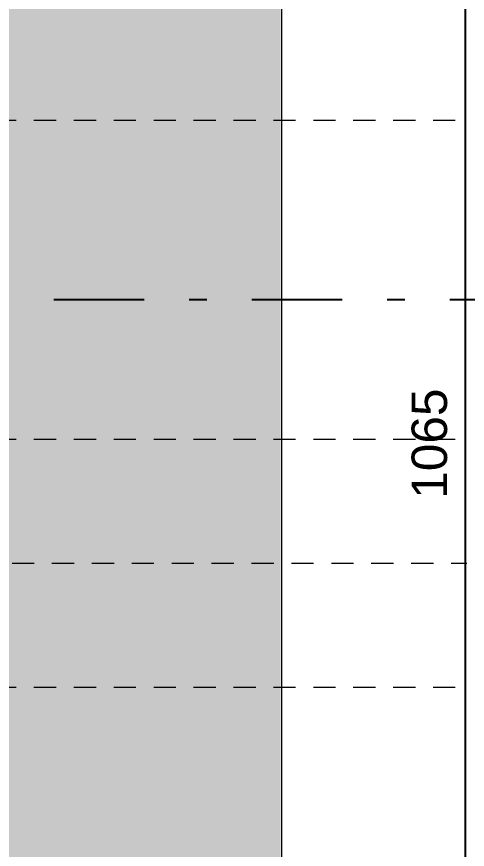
# Model space of a CAD drawing. Header units: millimetres. Extents: x -9564 to 494436, y -140371 to 4257.
# Drawn here: x -3.177 to -0.636, y 111.879 to 116.577 of the extents above; entities that cross this region are included whole.
import ezdxf
from ezdxf.enums import TextEntityAlignment as Align

# ---------------------------------------------------------------- set-up
doc = ezdxf.new("R2010")
doc.units = ezdxf.units.MM
doc.header["$MEASUREMENT"] = 0
doc.linetypes.add('DASHDOTX2', pattern=[50.8, 25.4, -12.7, 0, -12.7])
doc.linetypes.add('HIDDEN2', pattern=[0.1875, 0.125, -0.0625])
doc.layers.get('DEFPOINTS').update_dxf_attribs({"lineweight": 18})
doc.layers.add('1', color=5, linetype='Continuous')
for name, color, linetype, lineweight in [('8', 8, 'Continuous', 5), ('AS', 8, 'HIDDEN2', 5), ('XR-KOP A3_MOZART$0$A-TXTKOP', 3, 'Continuous', 5)]:
    doc.layers.add(name, color=color, linetype=linetype, lineweight=lineweight)
doc.styles.add('HAND', font='ROMAND.SHX', dxfattribs={"width": 0.8, "height": 250})
doc.styles.get("Standard").update_dxf_attribs({"font": 'arial.ttf'})
doc.styles.add('XR-KOP A3_MOZART$0$ROMAND', font='romand.shx', dxfattribs={"height": 2, "bigfont": 'bigfont.shx'})
doc.dimstyles.new('100 baru', dxfattribs={"dimtxt": 0.2, "dimasz": 0.1, "dimexe": 0.1, "dimexo": 0.1, "dimgap": 0.1, "dimtad": 1, "dimtoh": 1, "dimdec": 0, "dimlfac": 100, "dimtxsty": 'Standard', "dimblk": 'ARCHTICK', "dimcen": 0.1, "dimclrd": 8, "dimclre": 8, "dimclrt": 2, "dimadec": 0, "dimazin": 0, "dimtfac": 1, "dimtdec": 0, "dimtix": 1, "dimtmove": 0, "dimatfit": 3, "dimldrblk": 'ARCHTICK', "dimfxl": 1.25, "dimlwd": -1, "dimlwe": -1, "dimarcsym": 0})

# ---------------------------------------------------------------- blocks, each defined once
blk = doc.blocks.new('pot')
at = {"layer": '1', "linetype": 'DASHDOTX2', "ltscale": 0.02}
blk.add_lwpolyline([(200.0932, 157.5886), (200.0932, 157.2115), (225.016, 157.2115), (225.016, 157.5886)], dxfattribs=at)
blk = doc.blocks.new('_ArchTick')
at = {"color": 0, "linetype": 'ByBlock', "const_width": 0.15}
blk.add_lwpolyline([(-0.5, -0.5), (0.5, 0.5)], dxfattribs=at)
blk = doc.blocks.new('*D678')
at = {"color": 8, "transparency": 16777216}
for p, q in [((222.3024, 161.7224), (222.6057, 161.7224)), ((222.5057, 151.0724), (222.5057, 161.7224)), ((222.3024, 151.0724), (222.6057, 151.0724))]:
    blk.add_line(p, q, dxfattribs=at)
at = {"layer": 'DEFPOINTS', "color": 0, "transparency": 16777216}
for p in [(222.2024, 161.7224), (222.5057, 161.7224), (222.2024, 151.0724)]:
    blk.add_point(p, dxfattribs=at)
at = {"color": 8, "transparency": 16777216, "xscale": 0.1, "yscale": 0.1, "zscale": 0.1}
for p, rotation in [((222.5057, 161.7224), 90), ((222.5057, 151.0724), 270)]:
    blk.add_blockref('_ArchTick', p, dxfattribs=dict(at, rotation=rotation))
at = {"color": 2, "transparency": 16777216, "insert": (222.3036, 156.3974), "char_height": 0.2, "attachment_point": 5, "rotation": 90}
blk.add_mtext('1065', dxfattribs=at)
blk = doc.blocks.new('as1')
at = {"layer": 'AS'}
for p, q in [((137.0131, 157.978), (158.5787, 157.978)), ((137.0131, 156.178), (158.5787, 156.178)), ((136.4396, 155.478), (158.5787, 155.478)), ((137.0131, 154.778), (158.5787, 154.778))]:
    blk.add_line(p, q, dxfattribs=at)
blk = doc.blocks.new('A$C2a879c63')
at = {"layer": '8', "transparency": 33554687}
h = blk.add_hatch(dxfattribs=at)
h.set_pattern_fill('GRASS', color=256, scale=0.005)
h.set_pattern_definition([(90, (-196.3025, -143.53514), (-0.08980256, 0.08980256), [0.0238125, -0.15579262]), (45, (-196.3025, -143.53514), (-0.08980256, 0.08980256), [0.0238125, -0.1031875]), (135, (-196.3025, -143.53514), (-0.08980256, -0.08980256), [0.0238125, -0.1031875])])
h.paths.add_polyline_path([(27.2258, 11.4873), (23.1308, 11.4873), (23.1308, 7.5373), (27.2258, 7.5373)])
h.paths.add_polyline_path([(27.2258, 12.1873), (23.1308, 12.1873), (23.1308, 11.4873), (27.2258, 11.4873)])
h.paths.add_polyline_path([(27.2258, 12.8873), (23.1308, 12.8873), (23.1308, 12.1873), (27.2258, 12.1873)])
h.paths.add_polyline_path([(27.2258, 14.6873), (23.1308, 14.6873), (23.1308, 12.8873), (27.2258, 12.8873)])
h.paths.add_polyline_path([(27.2258, 15.9873), (23.1308, 15.9873), (23.1308, 14.6873), (27.2258, 14.6873)])
h.paths.add_polyline_path([(27.2258, 18.1873), (23.1308, 18.1873), (23.1308, 15.9873), (27.2258, 15.9873)])
h.paths.add_polyline_path([(27.2258, 20.7873), (23.1308, 20.7873), (23.1308, 18.1873), (27.2258, 18.1873)])
h.paths.add_polyline_path([(27.2258, 21.5673), (23.1308, 21.5673), (23.1308, 20.7873), (27.2258, 20.7873)])
h.paths.add_polyline_path([(27.2258, 22.4373), (23.1308, 22.4373), (23.1308, 21.5673), (27.2258, 21.5673)])
h.paths.add_polyline_path([(27.2258, 23.0373), (23.1308, 23.0373), (23.1308, 22.4373), (27.2258, 22.4373)])
h.paths.add_polyline_path([(27.2258, 23.9373), (23.1308, 23.9373), (23.1308, 23.0373), (27.2258, 23.0373)])
h.paths.add_polyline_path([(27.2258, 25.3373), (23.1308, 25.3373), (23.1308, 23.9373), (27.2258, 23.9373)])
h.paths.add_polyline_path([(22.3207, 12.472), (23.6097, 12.472), (23.6097, 12.6745), (22.3207, 12.6745)], flags=9)
blk.add_lwpolyline([(27.2308, 25.3373), (27.2308, 6.9373, -0.413524), (25.7258, 5.4373), (9.5833, 5.4373)], format="xyb", dxfattribs=at)
at = {"layer": 'AS'}
for p, q in [((27.2308, 26.0697), (27.2308, 4.6489)), ((27.2308, 25.3373), (27.2308, 3.2071))]:
    blk.add_line(p, q, dxfattribs=at)
for name, p in [('pot', (-194.2329, -143.5351)), ('as1', (-130.3025, -143.2907))]:
    blk.add_blockref(name, p)
at = {"color": 4, "style": 'HAND'}
for tag, height, rotation, p in [('DRY.WASHER', 0.054, 0, (11.9366, 24.9122)), ('PATIO', 0.135, 0, (20.9666, 21.5696)), ('GENSET', 0.135, 0, (18.2157, 17.1045)), ('PLANTERBOX', 0.135, 90, (22.169, 13.2959)), ('PLANTERBOX', 0.135, 0, (18.5224, 11.5633)), ('PATIO', 0.135, 0, (400.0395, 10.821)), ('CARPORT', 0.135, 0, (12.157, 9.7744)), ('CARPORT', 0.135, 0, (20.6202, 9.7744))]:
    blk.add_attdef(tag, text='', height=height, rotation=rotation, dxfattribs=at).set_placement(p, align=Align.MIDDLE)
at = {"layer": 'XR-KOP A3_MOZART$0$A-TXTKOP', "style": 'XR-KOP A3_MOZART$0$ROMAND'}
for tag, p in [('1:200', (37.0468, 3.1879)), ('1:100', (79.0468, 3.1879)), ('1:100', (121.0468, 3.1879)), ('1:100', (163.0468, 3.1879)), ('1:100', (205.0468, 3.1879)), ('1:100', (247.0468, 3.1879)), ('1:100', (289.0468, 3.1879)), ('1:100', (331.0468, 3.1879)), ('1:100', (373.0468, 3.1879)), ('1:100', (415.0468, 3.1879)), ('1:100', (457.0468, 3.1879)), ('1:100', (499.0468, 3.1879))]:
    blk.add_attdef(tag, text='', height=0.1296, dxfattribs=at).set_placement(p, align=Align.MIDDLE)
dim = blk.add_linear_dim(base=(28.2677, 18.1873), p1=(27.9645, 7.5373), p2=(27.9645, 18.1873), angle=90, dimstyle='100 baru')
dim.commit()
dim.dimension.update_dxf_attribs({"geometry": '*D678', "text_midpoint": (28.0656, 12.8623), "insert": (-194.2379, -143.5351)})

msp = doc.modelspace()

# ---------------------------------------------------------------- block references
msp.add_blockref('A$C2a879c63', (-28.9148, 101.3058))

doc.saveas('drawing.dxf')
